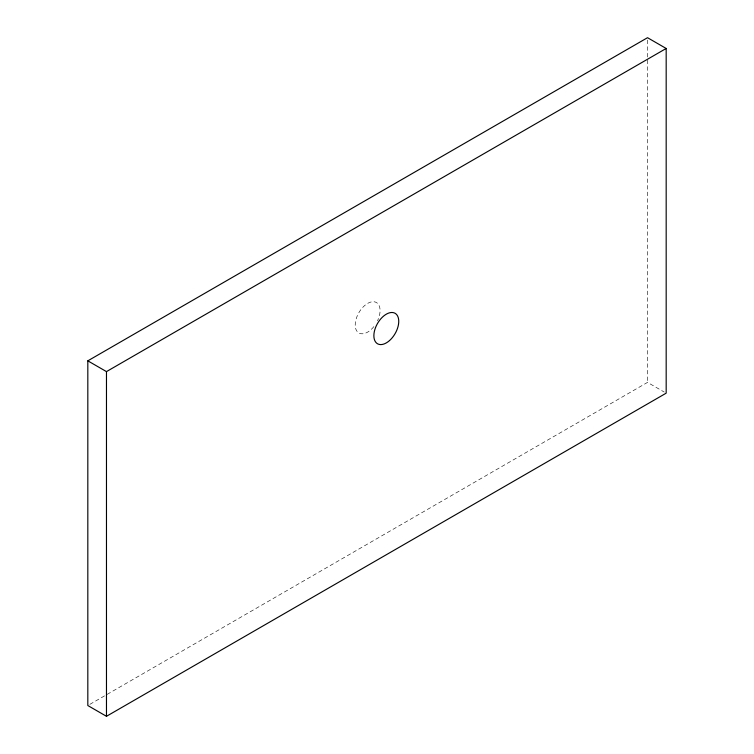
<?xml version="1.0" encoding="UTF-8"?>
<svg xmlns="http://www.w3.org/2000/svg" width="754" height="754" viewBox="0 0 754 754"><rect width="100%" height="100%" fill="white"/><g stroke="black" fill="none" stroke-linecap="round" stroke-linejoin="round"><path stroke-width="0.57" stroke-dasharray="3.77 2.83" d="M89.858 704.349L106.173 694.934M107.191 694.349L647.526 382.391L664.217 392.023M647.526 40.056L647.526 58.878M647.526 60.056L647.526 382.391M373.871 326.614A17.587 10.16 -60 0 1 355.322 326.765A17.587 10.16 -60 0 1 370.874 302.034A17.587 10.16 -60 0 1 377.518 320.808"/><path stroke-width="1.13" d="M87.822 360.836L647.526 37.7L666.178 48.473L666.178 393.164L106.474 716.3L87.822 705.527L87.822 360.836L106.474 371.609L666.178 48.473M106.474 371.609L106.474 716.3M389.535 340.554A17.587 10.16 -60 0 0 395.105 313.306A17.587 10.16 -60 0 0 374.295 331.76A17.587 10.16 -60 0 0 389.535 340.554"/></g></svg>
